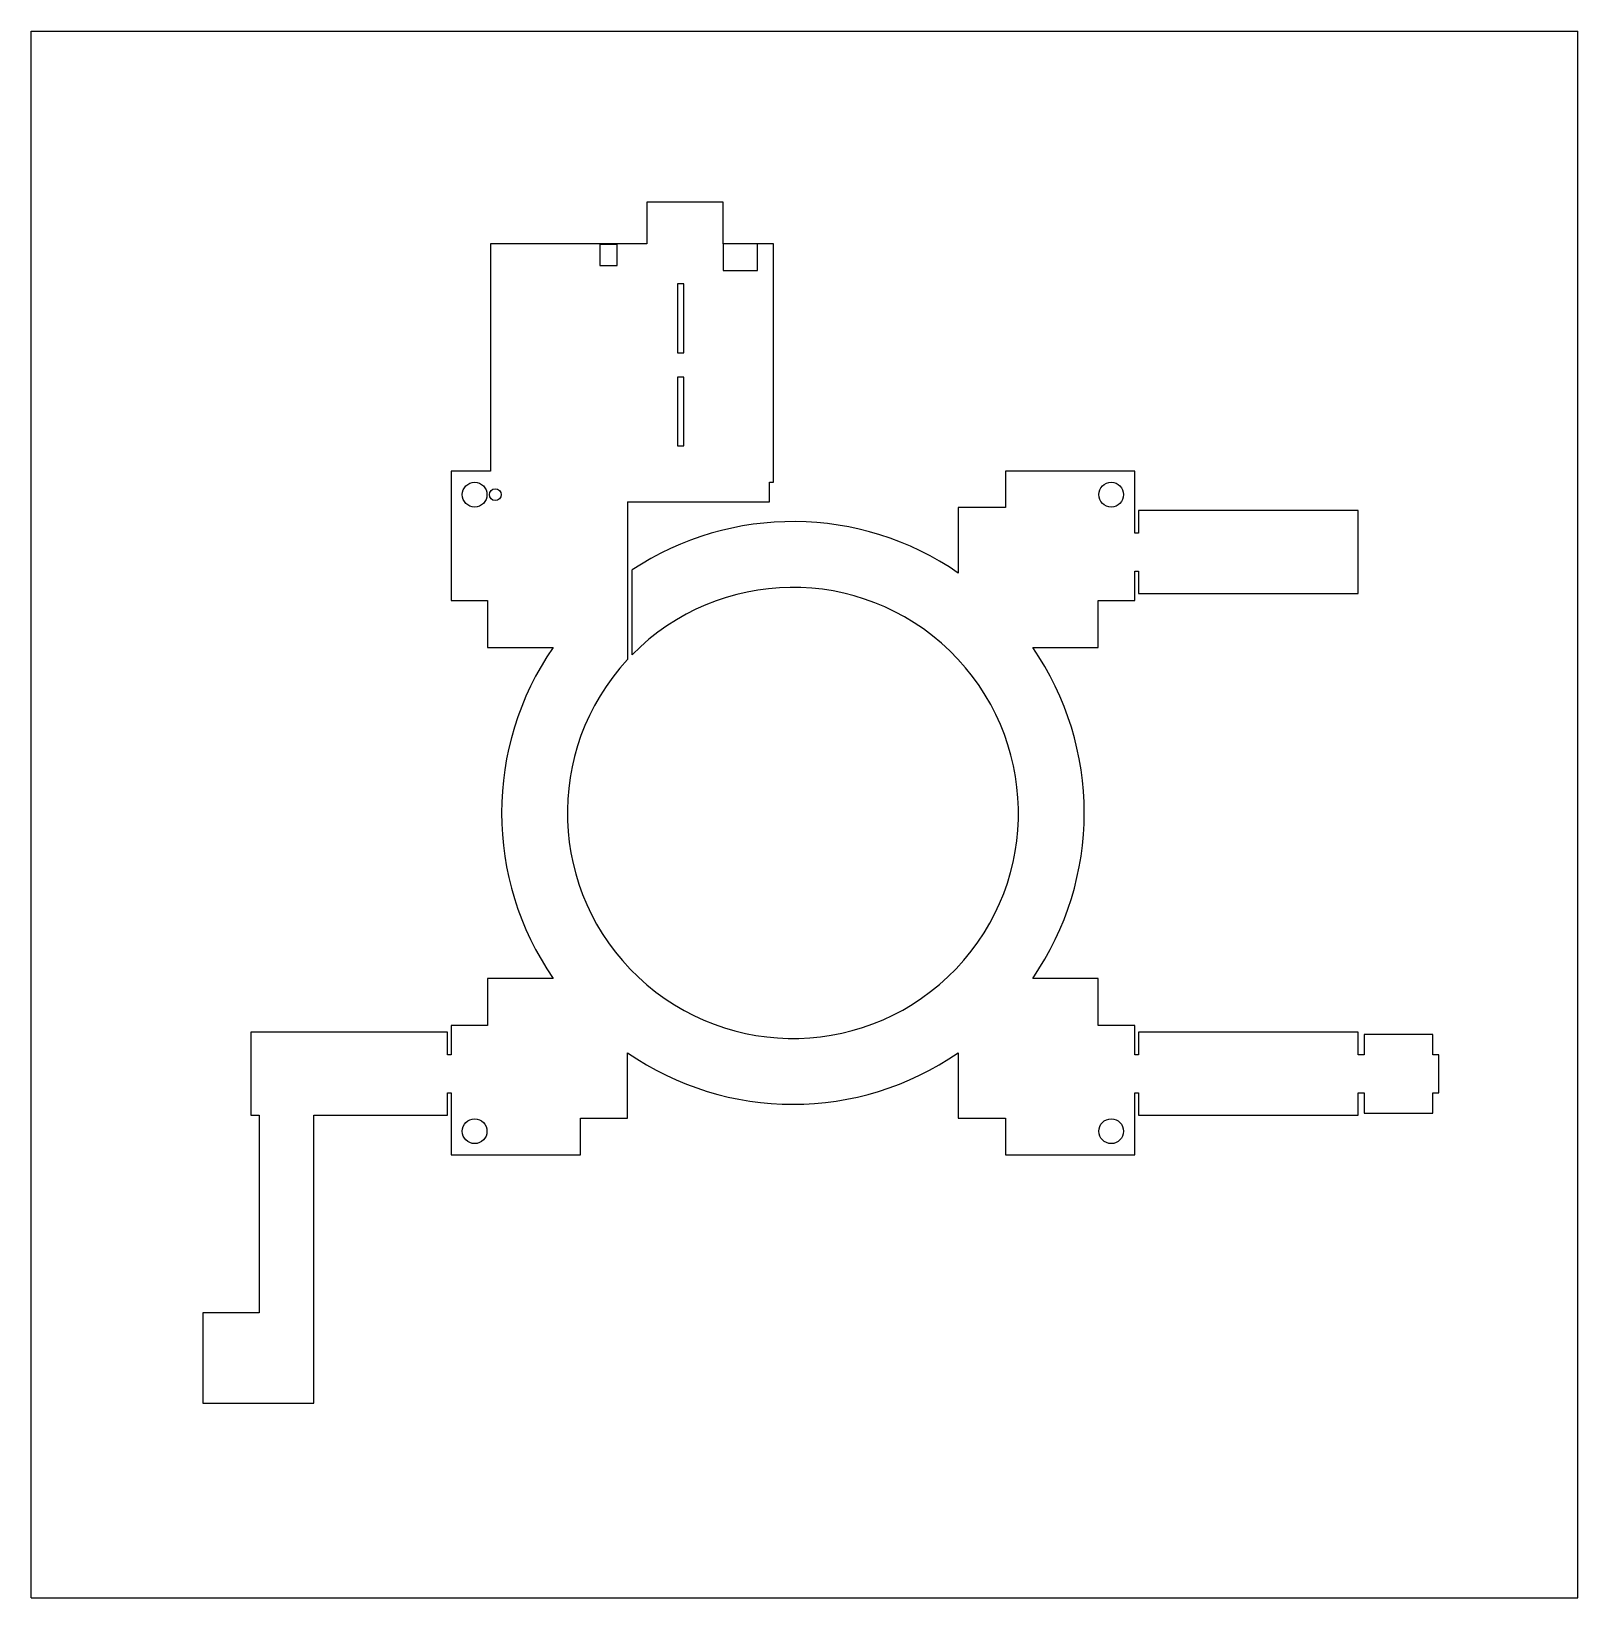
# Model space of a CAD drawing. Header units: millimetres. Extents: x 0 to 987, y 0 to 1000.
import ezdxf

# ---------------------------------------------------------------- set-up
doc = ezdxf.new("R2010")
doc.units = ezdxf.units.MM
doc.header["$LTSCALE"] = 10
doc.layers.add('NavPLine', color=7, linetype='Continuous', true_color=0x000000)

msp = doc.modelspace()

# ---------------------------------------------------------------- linework, layer by layer
at = {"layer": 'NavPLine'}
for p, q in [((0, 1000), (987.2, 1000)), ((471.2, 699.7), (471.2, 712.1)), ((380.6, 699.7), (471.2, 699.7)), ((383.5, 601.9), (383.5, 656.1)), ((0, 0), (987.2, 0))]:
    msp.add_line(p, q, dxfattribs=at)
for points in [[(0, 0), (0, 518.9), (0, 518.9), (0, 1000)], [(987.2, 0), (987.2, 1000)], [(473.9, 752.1), (473.9, 864.4), (441.7, 864.4), (441.7, 890.9), (393, 890.9), (393, 864.4), (293.2, 864.4), (293.2, 719.2), (268, 719.2), (268, 636.7), (291.3, 636.7), (291.3, 606.6), (333.1, 606.6)], [(362.9, 864), (362.9, 850.4), (373.9, 850.4), (373.9, 864), (362.9, 864)], [(441.7, 864.4), (441.7, 847.4), (463.7, 847.4), (463.7, 864.4), (441.7, 864.4)], [(416.6, 794.7), (416.6, 838.7), (412.6, 838.7), (412.6, 794.7), (416.6, 794.7)], [(416.6, 735.3), (416.6, 779.3), (412.6, 779.3), (412.6, 735.3), (416.6, 735.3)], [(471.2, 712.1), (473.9, 712.1), (473.9, 752.1)], [(380.6, 699.7), (380.6, 598.9)]]:
    msp.add_lwpolyline(points, dxfattribs=at)
msp.add_lwpolyline([(333.1, 606.6, 0.3114), (333.1, 395.4), (291.3, 395.4), (291.3, 365.3), (268, 365.3), (268, 346.6), (265.6, 346.6), (265.6, 361), (140.2, 361), (140.2, 308), (145.4, 308), (145.4, 181.8), (109.4, 181.8), (109.4, 124.2), (180.4, 124.2), (180.4, 308), (265.6, 308), (265.6, 322.4), (268, 322.4), (268, 282.8), (350.5, 282.8), (350.5, 306.1), (380.6, 306.1), (380.6, 347.9, 0.3114), (591.8, 347.9), (591.8, 306.1), (621.9, 306.1), (621.9, 282.8), (704.4, 282.8), (704.4, 322.4), (706.8, 322.4), (706.8, 308), (847, 308), (847, 322.4), (850.8, 322.4), (850.8, 309.4), (894.8, 309.4), (894.8, 322.4), (898.6, 322.4), (898.6, 346.6), (894.8, 346.6), (894.8, 359.6), (850.8, 359.6), (850.8, 346.6), (847, 346.6), (847, 361), (706.8, 361), (706.8, 346.6), (704.4, 346.6), (704.4, 361), (704.4, 365.3), (681.1, 365.3), (681.1, 395.4), (639.3, 395.4, 0.3114), (639.3, 606.6), (681.1, 606.6), (681.1, 636.7), (704.4, 636.7), (704.4, 655.4), (706.8, 655.4), (706.8, 641), (847, 641), (847, 694), (706.8, 694), (706.8, 679.6), (704.4, 679.6), (704.4, 719.2), (621.9, 719.2), (621.9, 695.9), (591.8, 695.9), (591.8, 654.1, 0.30623), (383.5, 656.1, 0.30623)], format="xyb", dxfattribs=at)
for centre, radius in [((283, 704.2), 7.9), ((689.4, 704.2), 7.9), ((296.2, 704.2), 3.8), ((283, 297.8), 7.9), ((689.4, 297.8), 7.9)]:
    msp.add_circle(centre, radius, dxfattribs=at)
msp.add_arc((486.2, 501), 144, 137.1666, 135.4913, dxfattribs=at)

doc.saveas('drawing.dxf')
